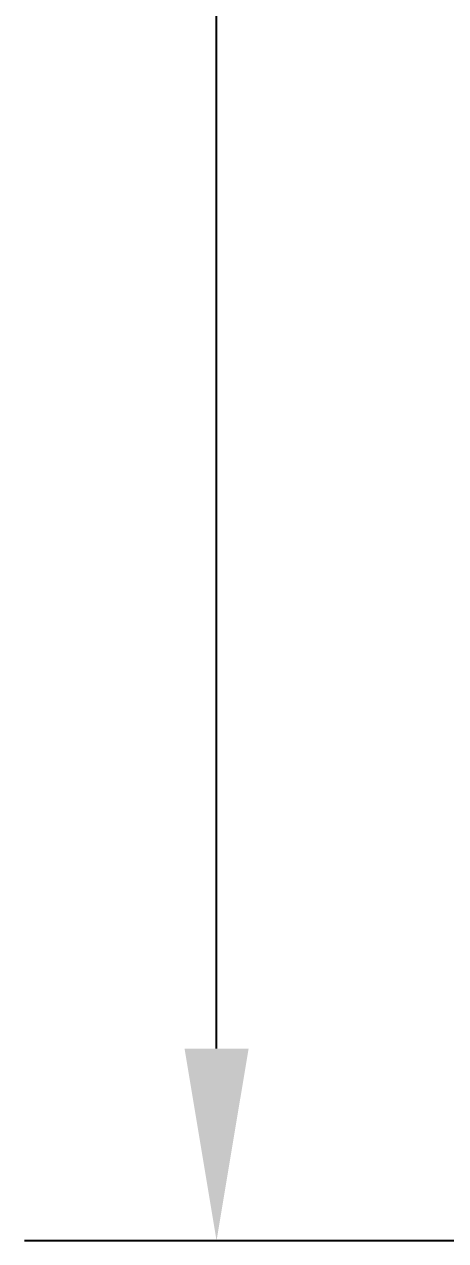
# Model space of a CAD drawing. Header units: millimetres. Extents: x -1970 to 34302, y -65268 to 6837.
# Drawn here: x 23778 to 24107, y -19480 to -18530 of the extents above; entities that cross this region are included whole.
import ezdxf

# ---------------------------------------------------------------- set-up
doc = ezdxf.new("R2010")
doc.units = ezdxf.units.MM
doc.layers.add('COTAS_O', color=1, linetype='Continuous', lineweight=0)
doc.dimstyles.new('R19_100', dxfattribs={"dimtxt": 250, "dimasz": 150, "dimexe": 150, "dimexo": 80, "dimgap": 100, "dimtad": 1, "dimtih": 1, "dimtoh": 1, "dimdsep": 46, "dimcen": 0.09, "dimadec": 0, "dimazin": 0, "dimtfac": 1, "dimtdec": 4, "dimtofl": 0, "dimtmove": 0, "dimatfit": 3, "dimfxl": 1, "dimtolj": 1, "dimtzin": 0, "dimarcsym": 0})

# ---------------------------------------------------------------- blocks, each defined once
blk = doc.blocks.new('*D31')
at = {"layer": 'COTAS_O', "color": 0, "lineweight": -2, "transparency": 16777216}
for p, q in [((24548.19, -17510), (23778.19, -17510)), ((23928.19, -19330), (23928.19, -17660)), ((24548.19, -19480), (23778.19, -19480))]:
    blk.add_line(p, q, dxfattribs=at)
at = {"layer": 'COTAS_O', "color": 0, "transparency": 16777216}
for points in [[(23903.19, -17660), (23953.19, -17660), (23928.19, -17510)], [(23903.19, -19330), (23953.19, -19330), (23928.19, -19480)]]:
    blk.add_solid(points, dxfattribs=at)
at = {"layer": 'Defpoints', "color": 0, "transparency": 16777216}
for p in [(23928.19, -17510), (24628.19, -17510), (24628.19, -19480)]:
    blk.add_point(p, dxfattribs=at)

msp = doc.modelspace()

# ---------------------------------------------------------------- dimensions: what is measured, and where the dimension line sits
at = {"layer": 'COTAS_O'}
dim = msp.add_aligned_dim(p1=(24628.187, -19480), p2=(24628.187, -17510), distance=700, text='<> O', dimstyle='R19_100', dxfattribs=at)
dim.commit()
dim.dimension.update_dxf_attribs({"geometry": '*D31', "text_midpoint": (23928.187, -18495)})

doc.saveas('drawing.dxf')
